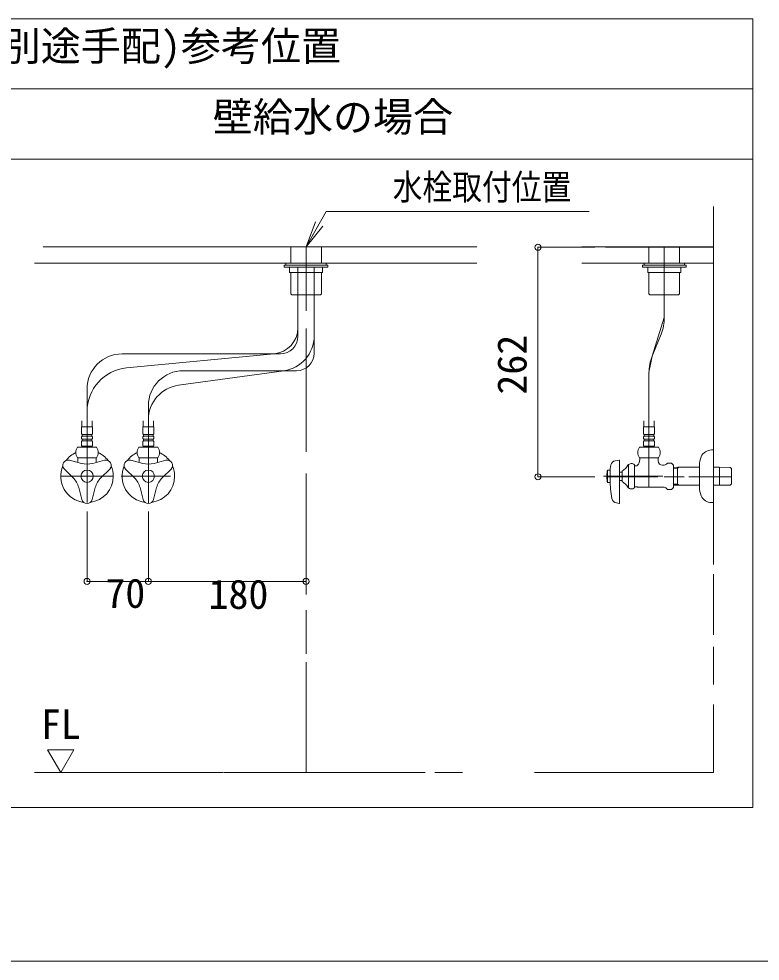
# Model space of a CAD drawing. Units: millimetres at full size, sheet at 1:5; details may follow other scales. Extents: x -1002 to 1043, y -687 to 1203.
# Drawn here: x 385.2 to 755.4, y -687.1 to -216.6 of the extents above; entities that cross this region are included whole.
import ezdxf
from ezdxf.enums import TextEntityAlignment as Align

# ---------------------------------------------------------------- set-up
doc = ezdxf.new("R2010")
doc.units = ezdxf.units.MM
doc.header["$LTSCALE"] = 5
doc.header["$PDMODE"] = 32
doc.header["$PDSIZE"] = 3
doc.layers.add('F-0', color=7, linetype='Continuous', lineweight=15)
doc.styles.add('ＭＳ ゴシック', font='')
doc.styles.get('ＭＳ ゴシック').set_extended_font_data('MS Gothic')

msp = doc.modelspace()

# ---------------------------------------------------------------- linework, layer by layer
at = {"layer": 'F-0', "lineweight": 18}
for p, q in [((8.005, -216.604), (751.755, -216.604)), ((8.005, -251.604), (751.755, -251.604))]:
    msp.add_line(p, q, dxfattribs=at)
at = {"layer": 'F-0'}
for p, q in [((379.88, -286.604), (751.755, -286.604)), ((732.067, -310.229), (732.067, -330.629)), ((732.067, -310.229), (732.067, -374.447)), ((528.63, -330.354), (538.733, -312.854)), ((538.733, -312.854), (669.983, -312.854)), ((528.63, -330.354), (533.298, -317.893)), ((528.63, -330.354), (535.192, -318.987)), ((528.63, -330.354), (537.086, -320.081)), ((397.277, -330.354), (613.942, -330.354)), ((613.942, -330.354), (397.966, -330.354)), ((520.973, -330.354), (520.973, -338.666)), ((528.63, -330.378), (528.63, -362.391)), ((536.286, -338.666), (536.286, -330.354)), ((679.4, -330.629), (678.222, -330.629)), ((732.067, -330.629), (679.4, -330.629)), ((699.911, -338.666), (699.911, -330.354)), ((707.567, -365.78), (707.567, -330.354)), ((715.223, -330.354), (715.223, -338.666)), ((732.067, -330.629), (732.067, -355.472)), ((393.005, -338.666), (401.761, -338.666)), ((613.942, -338.666), (397.867, -338.666)), ((518.567, -338.666), (538.692, -338.666)), ((518.567, -339.541), (518.567, -338.666)), ((538.692, -338.666), (538.692, -339.541)), ((666.442, -338.666), (679.195, -338.666)), ((732.067, -338.666), (678.214, -338.666)), ((678.447, -338.666), (732.067, -338.666)), ((697.505, -338.666), (697.505, -339.541)), ((717.63, -338.666), (697.505, -338.666)), ((717.63, -339.541), (717.63, -338.666)), ((517.692, -339.541), (517.692, -340.635)), ((539.567, -339.541), (517.692, -339.541)), ((517.692, -340.635), (539.567, -340.635)), ((538.692, -339.541), (518.567, -339.541)), ((536.942, -340.635), (520.317, -340.635)), ((520.317, -340.635), (520.317, -343.26)), ((520.317, -343.26), (536.942, -343.26)), ((520.973, -343.26), (520.973, -353.935)), ((524.558, -370.822), (524.558, -340.521)), ((524.558, -370.822), (524.558, -343.26)), ((532.701, -374.934), (532.701, -340.675)), ((532.701, -374.934), (532.701, -343.26)), ((536.286, -353.935), (536.286, -343.26)), ((536.942, -343.26), (536.942, -340.635)), ((539.567, -340.635), (539.567, -339.541)), ((539.567, -340.197), (539.567, -340.635)), ((696.63, -340.635), (696.63, -339.541)), ((696.63, -339.541), (718.505, -339.541)), ((696.63, -340.197), (696.63, -340.635)), ((718.505, -340.635), (696.63, -340.635)), ((697.505, -339.541), (717.63, -339.541)), ((699.255, -340.635), (715.88, -340.635)), ((699.255, -343.26), (699.255, -340.635)), ((715.88, -343.26), (699.255, -343.26)), ((699.911, -353.935), (699.911, -343.26)), ((715.223, -343.26), (715.223, -353.935)), ((715.88, -340.635), (715.88, -343.26)), ((718.505, -339.541), (718.505, -340.635)), ((521.301, -354.263), (520.973, -353.935)), ((521.411, -354.372), (521.301, -354.263)), ((521.411, -354.372), (535.455, -354.372)), ((535.455, -354.372), (535.848, -354.372)), ((535.958, -354.263), (535.848, -354.372)), ((536.286, -353.935), (535.958, -354.263)), ((699.911, -353.935), (700.239, -354.263)), ((700.239, -354.263), (700.348, -354.372)), ((700.742, -354.372), (700.348, -354.372)), ((714.786, -354.372), (700.742, -354.372)), ((714.786, -354.372), (714.895, -354.263)), ((714.895, -354.263), (715.223, -353.935)), ((524.558, -375.137), (524.558, -370.822)), ((528.63, -371.244), (528.63, -432.723)), ((732.067, -369.566), (732.067, -386.544)), ((532.701, -383.52), (532.701, -374.934)), ((705.978, -373.965), (701.508, -385.045)), ((436.755, -383.887), (512.679, -383.887)), ((439.054, -390.907), (512.679, -383.887)), ((515.808, -383.887), (512.679, -383.887)), ((732.067, -382.275), (732.067, -398.878)), ((464.989, -399.522), (517.591, -392.27)), ((467.38, -392.27), (517.591, -392.27)), ((523.951, -392.27), (517.591, -392.27)), ((699.919, -393.23), (699.919, -450.447)), ((732.067, -391.999), (732.067, -484.122)), ((419.255, -401.387), (419.255, -412.683)), ((732.067, -408.128), (732.067, -489.078)), ((419.255, -412.683), (419.255, -458.007)), ((419.255, -412.683), (419.255, -458.007)), ((449.88, -409.77), (449.88, -416.858)), ((416.745, -417.324), (416.744, -420.347)), ((421.775, -420.347), (421.776, -417.324)), ((447.37, -417.324), (447.369, -420.347)), ((449.88, -416.858), (449.88, -458.541)), ((449.88, -416.858), (449.88, -458.541)), ((452.4, -420.347), (452.401, -417.324)), ((697.399, -420.347), (697.397, -417.324)), ((702.428, -417.324), (702.429, -420.347)), ((422.055, -420.347), (416.455, -420.347)), ((416.455, -420.347), (416.455, -423.3)), ((422.055, -423.3), (422.055, -420.347)), ((452.68, -420.347), (447.08, -420.347)), ((447.08, -420.347), (447.08, -423.3)), ((452.68, -423.3), (452.68, -420.347)), ((697.119, -420.347), (702.719, -420.347)), ((697.119, -423.3), (697.119, -420.347)), ((702.719, -420.347), (702.719, -423.3)), ((416.455, -428.113), (416.455, -429.535)), ((416.848, -424.066), (421.661, -424.066)), ((416.848, -424.941), (416.848, -424.066)), ((421.661, -424.941), (416.848, -424.941)), ((416.848, -426.472), (421.661, -426.472)), ((416.848, -427.347), (416.848, -426.472)), ((421.661, -427.347), (416.848, -427.347)), ((421.661, -424.066), (421.661, -424.941)), ((421.661, -426.472), (421.661, -427.347)), ((422.055, -429.535), (422.055, -428.113)), ((447.08, -428.113), (447.08, -429.535)), ((447.473, -424.066), (452.286, -424.066)), ((447.473, -424.941), (447.473, -424.066)), ((452.286, -424.941), (447.473, -424.941)), ((447.473, -426.472), (452.286, -426.472)), ((447.473, -427.347), (447.473, -426.472)), ((452.286, -427.347), (447.473, -427.347)), ((452.286, -424.066), (452.286, -424.941)), ((452.286, -426.472), (452.286, -427.347)), ((452.68, -429.535), (452.68, -428.113)), ((697.119, -429.535), (697.119, -428.113)), ((702.325, -424.066), (697.512, -424.066)), ((697.512, -424.066), (697.512, -424.941)), ((697.512, -424.941), (702.325, -424.941)), ((702.325, -426.472), (697.512, -426.472)), ((697.512, -426.472), (697.512, -427.347)), ((697.512, -427.347), (702.325, -427.347)), ((702.325, -424.941), (702.325, -424.066)), ((702.325, -427.347), (702.325, -426.472)), ((702.719, -428.113), (702.719, -429.535)), ((414.499, -430.41), (424.01, -430.41)), ((416.892, -429.972), (421.617, -429.972)), ((445.124, -430.41), (454.635, -430.41)), ((447.517, -429.972), (452.242, -429.972)), ((704.674, -430.41), (695.163, -430.41)), ((702.281, -429.972), (697.556, -429.972)), ((732.067, -431.854), (731.192, -431.854)), ((732.067, -431.854), (732.067, -457.972)), ((410.462, -436.974), (416.424, -438.572)), ((424.01, -435.791), (414.499, -435.791)), ((414.661, -435.791), (414.661, -436.672)), ((414.661, -435.791), (415.169, -435.791)), ((415.169, -435.791), (423.34, -435.791)), ((428.047, -436.974), (422.085, -438.572)), ((423.34, -435.791), (423.848, -435.791)), ((423.848, -435.791), (423.848, -436.672)), ((423.848, -436.672), (423.848, -437.322)), ((441.087, -436.974), (447.049, -438.572)), ((454.635, -435.791), (445.124, -435.791)), ((445.286, -435.791), (445.286, -436.672)), ((445.286, -435.791), (445.794, -435.791)), ((445.794, -435.791), (453.965, -435.791)), ((458.672, -436.974), (452.71, -438.572)), ((453.965, -435.791), (454.473, -435.791)), ((454.473, -435.791), (454.473, -436.672)), ((454.473, -436.672), (454.473, -437.322)), ((683.093, -437.19), (685.013, -436.92)), ((685.262, -437.136), (685.262, -458.289)), ((695.163, -435.791), (704.674, -435.791)), ((695.325, -435.791), (695.833, -435.791)), ((695.325, -435.791), (695.325, -436.672)), ((695.833, -435.791), (704.004, -435.791)), ((704.004, -435.791), (704.512, -435.791)), ((407.926, -441.366), (412.291, -445.73)), ((430.583, -441.366), (426.218, -445.73)), ((438.551, -441.366), (442.916, -445.73)), ((461.208, -441.366), (456.843, -445.73)), ((679.225, -441.916), (679.081, -442.463)), ((679.225, -441.916), (680.45, -441.916)), ((679.225, -441.916), (679.225, -448.041)), ((680.45, -448.041), (680.45, -441.916)), ((689.606, -441.183), (689.606, -439.253)), ((689.606, -441.183), (689.606, -448.774)), ((692.7, -450.697), (692.7, -439.26)), ((693.972, -439.729), (694.191, -439.51)), ((706.7, -439.51), (707.101, -439.51)), ((709.106, -438.411), (708.648, -438.869)), ((711.179, -438.411), (709.106, -438.411)), ((711.179, -438.411), (712.169, -439.4)), ((712.169, -450.557), (712.169, -439.4)), ((712.169, -440.543), (714.356, -440.496)), ((712.169, -441.058), (714.137, -441.01)), ((715.06, -440.472), (714.137, -441.005)), ((714.137, -440.496), (714.137, -449.461)), ((714.356, -440.496), (715.279, -440.472)), ((725.067, -439.639), (725.067, -450.318)), ((732.067, -440.472), (733.996, -440.472)), ((733.996, -440.472), (734.919, -440.496)), ((734.919, -440.496), (740.536, -440.617)), ((735.137, -441.005), (735.137, -440.496)), ((735.137, -449.461), (735.137, -441.005)), ((740.536, -440.617), (741.044, -441.153)), ((741.044, -441.153), (741.044, -441.153)), ((741.044, -441.369), (741.044, -441.153)), ((741.044, -448.588), (741.044, -441.369)), ((406.13, -444.979), (432.38, -444.979)), ((432.38, -444.979), (406.13, -444.979)), ((436.314, -444.979), (439.507, -444.979)), ((436.755, -444.979), (460.954, -444.979)), ((528.63, -443.544), (528.63, -504.04)), ((706.806, -444.979), (677.204, -444.979)), ((704.255, -445.23), (679.225, -445.23)), ((685.262, -442.9), (686.575, -442.9)), ((686.575, -442.354), (686.575, -447.604)), ((717.48, -445.23), (707.512, -445.23)), ((741.044, -445.23), (719.852, -445.23)), ((416.719, -456.595), (415.122, -450.633)), ((421.79, -456.595), (423.388, -450.633)), ((447.344, -456.595), (445.747, -450.633)), ((452.415, -456.595), (454.013, -450.633)), ((686.575, -447.057), (685.262, -447.057)), ((692.7, -450.229), (693.356, -450.229)), ((693.356, -450.229), (693.972, -450.229)), ((693.972, -450.229), (694.191, -450.447)), ((694.191, -450.447), (707.101, -450.447)), ((709.106, -451.546), (708.648, -451.088)), ((714.137, -448.947), (712.169, -448.899)), ((714.356, -449.461), (712.169, -449.414)), ((714.137, -448.952), (715.06, -449.485)), ((715.279, -449.485), (714.356, -449.461)), ((724.637, -449.485), (715.279, -449.485)), ((725.067, -449.485), (724.637, -449.485)), ((733.996, -449.485), (732.067, -449.485)), ((734.919, -449.461), (733.996, -449.485)), ((740.536, -449.34), (734.919, -449.461)), ((741.044, -448.804), (740.536, -449.34)), ((741.044, -448.804), (741.044, -448.588)), ((741.044, -448.804), (741.044, -448.804)), ((683.606, -458.308), (685.013, -458.506)), ((528.63, -474.038), (528.63, -501.581)), ((732.067, -493.844), (732.067, -524.157)), ((528.63, -511.909), (528.63, -533.575)), ((732.067, -530.066), (732.067, -549.016)), ((528.63, -537.844), (528.63, -592.854)), ((732.067, -558.852), (732.067, -592.854)), ((399.567, -581.487), (412.692, -581.487)), ((406.13, -592.854), (399.567, -581.487)), ((412.692, -581.487), (406.13, -592.854)), ((393.005, -592.854), (465.851, -592.854)), ((406.13, -592.854), (457.653, -592.854)), ((465.851, -592.854), (487.368, -592.854)), ((467.9, -592.854), (477.463, -592.854)), ((487.71, -592.854), (585.968, -592.854)), ((496.932, -592.854), (588.075, -592.854)), ((593.039, -592.854), (606.803, -592.854)), ((642.666, -592.854), (732.067, -592.854)), ((666.442, -592.854), (732.067, -592.854)), ((-1002.086, -687.064), (1002.034, -687.064))]:
    msp.add_line(p, q, dxfattribs=at)
at = {"layer": 'F-0', "color": 4, "lineweight": 9}
for p, q in [((644.481, -330.629), (644.481, -445.23)), ((644.481, -330.629), (672.811, -330.629)), ((644.481, -445.23), (672.811, -445.23)), ((419.255, -497.44), (419.255, -462.618)), ((449.88, -497.44), (449.88, -462.618)), ((528.63, -497.44), (528.63, -462.618)), ((419.255, -497.44), (449.88, -497.44)), ((449.88, -497.44), (528.63, -497.44))]:
    msp.add_line(p, q, dxfattribs=at)
at = {"layer": 'F-0', "lineweight": 18}
msp.add_lwpolyline([(751.755, -216.604), (751.755, -610.354), (379.88, -610.354)], dxfattribs=at)
at = {"layer": 'F-0'}
for points in [[(666.442, -330.354), (679.162, -330.354), (732.067, -330.354)], [(699.919, -450.447), (699.919, -393.23), (701.508, -385.045), (707.567, -365.78), (707.567, -330.354)], [(535.848, -354.372), (535.805, -354.372), (527.755, -354.372)], [(700.348, -354.372), (700.392, -354.372), (708.442, -354.372)], [(416.848, -429.972), (416.63, -430.191), (416.63, -430.41)], [(421.88, -430.41), (421.88, -430.191), (421.661, -429.972)], [(447.473, -429.972), (447.255, -430.191), (447.255, -430.41)], [(452.505, -430.41), (452.505, -430.191), (452.286, -429.972)], [(697.294, -430.41), (697.294, -430.191), (697.512, -429.972)], [(702.325, -429.972), (702.544, -430.191), (702.544, -430.41)], [(704.512, -435.791), (704.512, -436.672), (704.512, -437.322)], [(693.972, -439.729), (693.356, -439.729), (692.7, -439.729)], [(715.279, -440.472), (724.637, -440.472), (725.067, -440.472)], [(680.45, -448.041), (679.225, -448.041), (679.107, -447.604)], [(689.606, -448.774), (689.606, -450.447), (689.606, -450.593)], [(712.169, -450.557), (711.179, -451.546), (709.106, -451.546)], [(731.192, -458.104), (732.067, -458.104), (732.067, -457.972)]]:
    msp.add_lwpolyline(points, dxfattribs=at)
for centre in [(419.255, -444.979), (449.88, -444.979)]:
    msp.add_circle(centre, 3.062, dxfattribs=at)
for centre, radius, start, end in [((685.692, -365.78), 21.875, 338.02737, 0), ((511.433, -370.822), 13.125, 275.44583, 360), ((515.808, -375.137), 8.75, 270, 0), ((515.201, -374.934), 17.5, 277.84996, 0), ((436.755, -401.387), 17.5, 90, 180), ((523.951, -383.52), 8.75, 270, 0), ((721.794, -393.23), 21.875, 158.02737, 180), ((441.13, -412.683), 21.875, 95.44583, 180), ((467.38, -409.77), 17.5, 90, 180), ((467.38, -416.858), 17.5, 97.84996, 180), ((417.396, -423.3), 0.941, 180, 234.43222), ((421.113, -423.3), 0.941, 305.56778, 0), ((448.021, -423.3), 0.941, 180, 234.43222), ((451.738, -423.3), 0.941, 305.56778, 0), ((698.06, -423.3), 0.941, 180, 234.43222), ((701.777, -423.3), 0.941, 305.56778, 0), ((417.396, -425.707), 0.941, 125.56778, 234.43222), ((417.396, -428.113), 0.941, 125.56778, 180), ((421.113, -425.707), 0.941, 305.56778, 54.43222), ((421.113, -428.113), 0.941, 0, 54.43222), ((448.021, -425.707), 0.941, 125.56778, 234.43222), ((448.021, -428.113), 0.941, 125.56778, 180), ((451.738, -425.707), 0.941, 305.56778, 54.43222), ((451.738, -428.113), 0.941, 0, 54.43222), ((698.06, -425.707), 0.941, 125.56778, 234.43222), ((698.06, -428.113), 0.941, 125.56778, 180), ((701.777, -425.707), 0.941, 305.56778, 54.43222), ((701.777, -428.113), 0.941, 0, 54.43222), ((418.489, -433.1), 4.812, 146.00705, 213.99295), ((416.892, -429.535), 0.438, 180, 270), ((421.617, -429.535), 0.438, 270, 0), ((420.02, -433.1), 4.812, 326.00705, 33.99295), ((449.114, -433.1), 4.812, 146.00705, 213.99295), ((447.517, -429.535), 0.438, 180, 270), ((452.242, -429.535), 0.438, 270, 0), ((450.645, -433.1), 4.812, 326.00705, 33.99295), ((699.153, -433.1), 4.812, 146.00705, 213.99295), ((697.556, -429.535), 0.438, 180, 270), ((702.281, -429.535), 0.438, 270, 0), ((700.684, -433.1), 4.812, 326.00705, 33.99295), ((731.192, -437.541), 5.688, 90, 156.44354), ((409.782, -439.51), 2.625, 75, 225), ((419.255, -444.979), 13.125, 115.15066, 143.05689), ((410.542, -436.672), 4.119, 340.64106, 0), ((426.036, -437.322), 2.188, 180, 199.83613), ((419.255, -444.979), 13.125, 36.94311, 64.84934), ((428.727, -439.51), 2.625, 315, 105), ((440.407, -439.51), 2.625, 75, 225), ((449.88, -444.979), 13.125, 115.15066, 143.05689), ((441.167, -436.672), 4.119, 340.64106, 0), ((456.661, -437.322), 2.188, 180, 199.83613), ((449.88, -444.979), 13.125, 36.94311, 64.84934), ((459.352, -439.51), 2.625, 315, 105), ((683.458, -439.789), 2.625, 98.00409, 170.40851), ((685.044, -437.136), 0.219, 0, 98.00409), ((691.206, -436.672), 4.119, 316.4444, 0), ((706.7, -437.322), 2.188, 180, 270), ((736.005, -439.639), 10.938, 156.44354, 180), ((419.255, -444.979), 13.125, 156.94311, 263.05689), ((419.255, -428.007), 10.938, 255, 285), ((419.255, -444.979), 13.125, 0, 23.05689), ((449.88, -444.979), 13.125, 156.94311, 263.05689), ((449.88, -428.007), 10.938, 255, 285), ((449.88, -444.979), 13.125, 0, 23.05689), ((713.224, -444.819), 32.812, 170.40851, 177.22136), ((680.71, -433.644), 10.5, 303.95919, 326.04081), ((691.169, -440.822), 2.188, 45.573, 143.1301), ((707.101, -437.322), 2.188, 270, 315), ((404.557, -453.464), 10.938, 15, 45), ((419.255, -444.979), 13.125, 276.94311, 0), ((433.952, -453.464), 10.938, 135, 165), ((435.182, -453.464), 10.938, 15, 45), ((449.88, -444.979), 13.125, 276.94311, 0), ((464.577, -453.464), 10.938, 135, 165), ((689.725, -444.979), 10.938, 166.70293, 180), ((689.725, -444.979), 10.938, 180, 193.29707), ((746.075, -444.979), 65.648, 181.52753, 189.8029), ((689.725, -444.979), 10.938, 193.29707, 193.88654), ((680.71, -456.313), 10.5, 33.95919, 56.04081), ((691.169, -449.135), 2.188, 216.8699, 314.427), ((707.101, -452.635), 2.188, 45, 90), ((736.005, -450.318), 10.938, 180, 203.55646), ((683.972, -455.709), 2.625, 189.8029, 262), ((731.192, -452.416), 5.688, 203.55646, 270), ((419.255, -455.916), 2.625, 195, 345), ((449.88, -455.916), 2.625, 195, 345), ((685.044, -458.289), 0.219, 262, 0)]:
    msp.add_arc(centre, radius, start, end, dxfattribs=at)
at = {"layer": 'F-0', "color": 6}
for p in [(644.481, -330.629), (644.481, -445.23), (419.255, -497.44), (449.88, -497.44), (528.63, -497.44)]:
    msp.add_point(p, dxfattribs=at)

# ---------------------------------------------------------------- texts
at = {"layer": 'F-0', "style": 'ＭＳ ゴシック'}
for s, p in [('止水栓(別途手配)参考位置', (306.199, -241.92)), ('壁給水の場合', (482.084, -277.249)), ('70', (428.397, -515.07)), ('180', (479.916, -515.562)), ('FL', (396.198, -580.466))]:
    msp.add_text(s, height=14.66, dxfattribs=at).set_placement(p, align=Align.BOTTOM_LEFT)
at = {"layer": 'F-0', "style": 'ＭＳ ゴシック', "width": 0.85}
msp.add_text('水栓取付位置', height=12.83, dxfattribs=at).set_placement((571.884, -310.821), align=Align.BOTTOM_LEFT)
at = {"layer": 'F-0', "style": 'ＭＳ ゴシック'}
msp.add_text('262', height=14.66, rotation=90, dxfattribs=at).set_placement((643.186, -404.234), align=Align.BOTTOM_LEFT)

doc.saveas('drawing.dxf')
